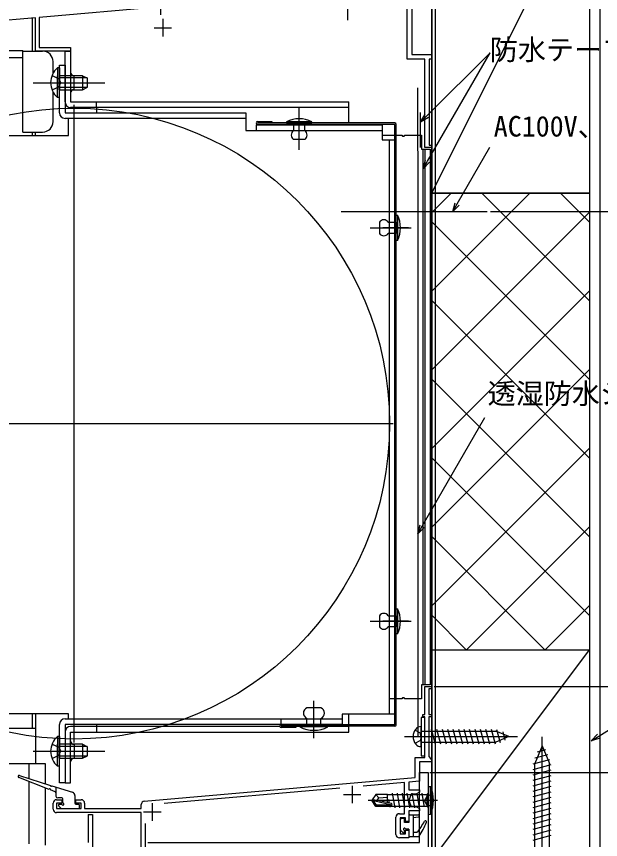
# Model space of a CAD drawing. Units: millimetres, scale not verified. Extents: x -538 to 512, y -790 to 792.
# Drawn here: x -275.8 to -109.2, y 312.4 to 547.3 of the extents above; entities that cross this region are included whole.
import ezdxf
from ezdxf.enums import TextEntityAlignment as Align

# ---------------------------------------------------------------- set-up
doc = ezdxf.new("R2010")
doc.units = ezdxf.units.MM
doc.header["$LTSCALE"] = 4
for name, color, linetype in [('0-2_YKK_11', 7, 'Continuous'), ('0-4_YKK_12', 2, 'Continuous'), ('0-5_YKK_13', 4, 'Continuous'), ('0-7_YKK_D', 6, 'Continuous'), ('0-9_YSS_K', 3, 'Continuous'), ('0-A_YSS_KE', 3, 'Continuous')]:
    doc.layers.add(name, color=color, linetype=linetype)
doc.styles.add('ＭＳ ゴシック', font='')
doc.styles.get('ＭＳ ゴシック').set_extended_font_data('MS Gothic')

msp = doc.modelspace()

# ---------------------------------------------------------------- linework, layer by layer
at = {"layer": '0-2_YKK_11'}
for p, q in [((-181.34, 551.154), (-181.34, 546.154)), ((-234.04, 546.554), (-234.04, 541.554)), ((-236.54, 544.054), (-231.54, 544.054)), ((-183.562, 327.008), (-233.687, 322.622)), ((-180.038, 327.754), (-180.038, 322.754)), ((-182.538, 325.254), (-177.538, 325.254)), ((-265.338, 321.054), (-265.338, 322.754)), ((-237.038, 322.754), (-237.038, 317.754)), ((-239.538, 320.254), (-234.538, 320.254)), ((-167.538, 313.854), (-167.538, 318.754))]:
    msp.add_line(p, q, dxfattribs=at)
for points in [[(-159.37, 556.546), (-163.04, 556.225), (-163.04, 536.354), (-157.34, 536.354), (-157.34, 535.054), (-158.04, 535.054), (-158.04, 510.554), (-157.34, 510.554), (-157.34, 509.854), (-159.34, 509.854), (-159.34, 535.054), (-164.34, 535.054), (-164.34, 556.111), (-180.74, 554.676), (-180.74, 552.354)], [(-234.64, 547.754), (-234.64, 549.961), (-269.34, 546.925), (-269.34, 538.354), (-260.34, 538.354), (-260.34, 537.354), (-270.34, 537.354), (-270.34, 546.837), (-283.627, 545.675)], [(-239.326, 323.334), (-162.038, 330.095), (-162.038, 335.754), (-159.338, 335.754), (-159.338, 347.354), (-159.838, 347.354), (-159.838, 348.054), (-159.338, 348.054), (-159.338, 356.054), (-157.338, 356.054), (-157.338, 355.354), (-158.138, 355.354), (-158.138, 348.054), (-157.338, 348.054), (-157.338, 347.354), (-158.138, 347.354), (-158.138, 336.054), (-157.638, 335.554), (-157.338, 335.254), (-157.338, 334.554), (-160.838, 334.554), (-160.838, 328.996), (-163.838, 328.733), (-163.838, 326.554), (-160.838, 326.554), (-160.838, 325.881), (-161.838, 325.304), (-163.221, 325.304), (-163.858, 323.554), (-163.221, 321.804), (-161.838, 321.804), (-160.838, 321.226), (-160.838, 320.554), (-163.838, 320.554), (-163.838, 317.554), (-164.838, 317.554), (-164.838, 318.554), (-166.338, 318.554), (-166.338, 314.054), (-164.838, 314.054)], [(-238.338, 311.554), (-160.838, 311.554), (-160.838, 331.554), (-158.338, 331.554), (-158.338, 301.554), (-108.338, 301.554), (-108.338, 297.478), (-108.526, 297.088), (-108.526, 296.619), (-108.338, 296.229), (-108.338, 292.754), (-109.338, 292.754), (-109.338, 290.054), (-108.338, 290.054), (-108.338, 273.554), (-95.43, 273.554), (-95.134, 273.804), (-94.838, 274.054), (-93.338, 274.054), (-93.338, 271.554), (-108.338, 271.554), (-108.338, 262.554), (-113.138, 262.554)], [(-166.538, 319.754), (-165.138, 319.754), (-165.138, 328.619), (-176.873, 327.593)], [(-264.338, 323.754), (-262.838, 323.754), (-262.838, 322.754), (-264.338, 322.754), (-264.338, 321.254), (-257.338, 321.254), (-257.338, 322.754), (-258.838, 322.754), (-258.838, 323.754), (-257.338, 323.754)], [(-256.338, 322.754), (-256.338, 321.254), (-240.238, 321.254), (-240.238, 322.337)], [(-240.238, 307.504), (-240.238, 320.054), (-264.338, 320.054)], [(-239.038, 316.981), (-239.038, 308.626), (-238.87, 308.357)], [(-164.838, 314.054), (-164.838, 315.054), (-163.838, 315.054), (-163.838, 312.854), (-166.538, 312.854)]]:
    msp.add_lwpolyline(points, dxfattribs=at)
for centre, start, end in [((-264.338, 322.754), 90.00001, 179.99999), ((-257.338, 322.754), 0.00001, 89.99999), ((-239.238, 322.337), 95.00001, 180.00002), ((-264.338, 321.054), 180.00001, 269.99999), ((-166.538, 318.754), 90.00001, 179.99999), ((-166.538, 313.854), 180.00001, 269.99999)]:
    msp.add_arc(centre, 1, start, end, dxfattribs=at)
at = {"layer": '0-4_YKK_12'}
for p, q in [((-157.34, 577.854), (-157.34, 301.551)), ((-269.14, 537.354), (-270.34, 537.354)), ((-259.342, 340.058), (-259.342, 522.058)), ((-183.143, 491.551), (-141.528, 491.551)), ((-350.342, 431.058), (-168.342, 431.058)), ((-278.741, 334.065), (-267.64, 334.065)), ((-272.14, 329.76), (-272.14, 334.065)), ((-267.64, 334.065), (-267.64, 328.34)), ((-272.14, 311.172), (-272.14, 328.913)), ((-267.64, 327.166), (-267.64, 310.779)), ((-255.34, 319.551), (-255.339, 311.558))]:
    msp.add_line(p, q, dxfattribs=at)
msp.add_lwpolyline([(-255.34, 319.551), (-254.14, 319.551), (-254.14, 310.345)], dxfattribs=at)
msp.add_circle((-259.342, 431.058), 90, dxfattribs=at)
at = {"layer": '0-5_YKK_13'}
for p, q in [((-271.342, 546.75), (-271.342, 537.355)), ((-270.342, 537.355), (-270.342, 546.331)), ((-284.442, 537.558), (-273.942, 537.558)), ((-283.642, 535.558), (-273.942, 535.558)), ((-273.942, 535.558), (-273.942, 537.558)), ((-273.942, 537.355), (-268.342, 537.355)), ((-273.942, 514.255), (-273.942, 535.558)), ((-260.342, 537.355), (-260.342, 522.855)), ((-265.342, 531.049), (-265.342, 534.355)), ((-264.051, 532.605), (-264.051, 526.355)), ((-263.542, 532.605), (-264.051, 532.605)), ((-264.051, 524.105), (-264.051, 530.355)), ((-256.942, 530.355), (-263.542, 530.355)), ((-263.542, 524.105), (-263.542, 530.355)), ((-255.633, 529.701), (-263.542, 529.701)), ((-259.342, 526.355), (-259.342, 530.355)), ((-256.942, 530.355), (-256.942, 526.355)), ((-256.942, 530.355), (-255.542, 529.655)), ((-255.542, 527.055), (-255.542, 529.655)), ((-271.042, 528.355), (-250.542, 528.355)), ((-255.633, 527.01), (-263.542, 527.01)), ((-256.942, 526.355), (-255.542, 527.055)), ((-265.342, 517.255), (-265.342, 525.662)), ((-263.542, 524.105), (-264.051, 524.105)), ((-260.342, 522.855), (-180.942, 522.855)), ((-252.942, 521.255), (-252.942, 522.855)), ((-180.942, 516.852), (-180.942, 522.855)), ((-180.942, 521.255), (-260.342, 521.255)), ((-252.942, 521.255), (-252.942, 519.755)), ((-195.142, 509.152), (-195.142, 521.052)), ((-195.142, 512.304), (-195.142, 521)), ((-210.342, 518.155), (-261.942, 518.155)), ((-207.042, 517.252), (-202.942, 517.252)), ((-167.842, 516.852), (-207.042, 516.852)), ((-202.942, 517.252), (-202.942, 516.852)), ((-198.742, 516.852), (-191.542, 516.852)), ((-193.542, 514.655), (-193.542, 516.852)), ((-191.542, 516.852), (-191.542, 517.152)), ((-167.842, 516.452), (-207.042, 516.452)), ((-196.742, 516.255), (-196.742, 514.655)), ((-167.842, 345.152), (-167.842, 516.452)), ((-167.442, 345.152), (-167.442, 516.452)), ((-273.942, 514.255), (-268.342, 514.255)), ((-271.342, 514.255), (-271.342, 513.255)), ((-270.342, 513.255), (-270.342, 514.255)), ((-193.542, 512.152), (-196.742, 512.152)), ((-171.442, 513.354), (-167.842, 513.354)), ((-169.442, 512.055), (-169.442, 348.155)), ((-167.442, 513.354), (-165.9, 513.354)), ((-164.984, 513.354), (-160.242, 513.354)), ((-160.242, 513.354), (-160.242, 509.354)), ((-160.242, 509.355), (-157.742, 509.355)), ((-159.342, 509.355), (-159.342, 356.554)), ((-172.242, 488.554), (-172.242, 485.354)), ((-169.742, 488.554), (-167.442, 488.554)), ((-167.442, 490.554), (-167.142, 490.554)), ((-167.442, 483.354), (-167.442, 490.554)), ((-167.442, 488.554), (-167.442, 485.354)), ((-167.142, 490.554), (-167.142, 483.354)), ((-174.912, 486.954), (-163.242, 486.954)), ((-163.961, 486.954), (-171.323, 486.954)), ((-167.442, 485.354), (-169.742, 485.354)), ((-167.142, 483.354), (-167.442, 483.354)), ((-167.142, 378.255), (-167.142, 371.055)), ((-167.142, 378.254), (-167.142, 371.054)), ((-172.242, 376.255), (-172.242, 373.055)), ((-172.242, 376.254), (-172.242, 373.054)), ((-174.912, 374.655), (-163.242, 374.655)), ((-174.912, 374.654), (-163.242, 374.654)), ((-163.961, 374.654), (-171.323, 374.654)), ((-167.142, 371.055), (-167.442, 371.055)), ((-167.142, 371.054), (-167.442, 371.054)), ((-160.242, 356.554), (-160.242, 352.554)), ((-167.842, 352.555), (-169.442, 352.554)), ((-165.9, 352.555), (-167.442, 352.555)), ((-160.242, 352.554), (-164.983, 352.555)), ((-190.942, 341.553), (-190.942, 351.953)), ((-190.942, 341.552), (-190.942, 351.952)), ((-271.342, 348.255), (-271.342, 344.058)), ((-270.342, 348.253), (-270.342, 334.053)), ((-188.942, 349.953), (-192.942, 349.953)), ((-188.942, 349.952), (-192.942, 349.952)), ((-190.942, 341.271), (-190.942, 348.633)), ((-180.942, 345.152), (-180.942, 348.157)), ((-261.942, 346.855), (-182.842, 346.855)), ((-200.342, 346.855), (-200.342, 345.255)), ((-192.942, 344.753), (-192.942, 346.953)), ((-192.942, 344.752), (-192.942, 346.952)), ((-188.942, 344.753), (-188.942, 346.953)), ((-188.942, 344.752), (-188.942, 346.952)), ((-270.344, 344.058), (-286.927, 344.058)), ((-200.631, 344.655), (-260.342, 344.655)), ((-260.342, 343.055), (-180.942, 343.055)), ((-167.842, 345.152), (-200.242, 345.152)), ((-167.842, 344.752), (-200.242, 344.752)), ((-196.142, 344.352), (-200.242, 344.352)), ((-199.142, 345.152), (-199.142, 344.752)), ((-196.142, 344.752), (-196.142, 344.352)), ((-194.942, 344.655), (-196.142, 344.655)), ((-186.942, 344.753), (-194.942, 344.753)), ((-194.942, 344.753), (-194.942, 344.553)), ((-186.942, 344.752), (-194.942, 344.752)), ((-194.942, 344.752), (-194.942, 344.552)), ((-186.942, 344.553), (-194.942, 344.553)), ((-186.942, 344.552), (-194.942, 344.552)), ((-186.942, 344.753), (-186.942, 344.553)), ((-186.942, 344.752), (-186.942, 344.552)), ((-180.942, 344.655), (-186.942, 344.655)), ((-180.942, 343.055), (-180.942, 344.752)), ((-162.091, 343.604), (-160.616, 342.868)), ((-160.338, 338.904), (-160.338, 344.604)), ((-160.338, 343.304), (-139.08, 343.304)), ((-157.482, 343.854), (-156.357, 339.654)), ((-155.929, 343.854), (-154.804, 339.654)), ((-154.377, 343.854), (-153.251, 339.654)), ((-152.824, 343.854), (-151.698, 339.654)), ((-151.271, 343.854), (-150.145, 339.654)), ((-149.718, 343.854), (-148.592, 339.654)), ((-148.165, 343.854), (-147.04, 339.654)), ((-146.612, 343.854), (-145.487, 339.654)), ((-145.059, 343.854), (-143.934, 339.654)), ((-143.506, 343.854), (-142.381, 339.654)), ((-141.953, 343.854), (-140.828, 339.654)), ((-140.4, 343.854), (-139.275, 339.654)), ((-135.338, 341.754), (-139.08, 343.304)), ((-138.832, 343.796), (-137.847, 340.119)), ((-137.085, 343.073), (-136.449, 340.698)), ((-264.051, 341.808), (-264.051, 335.558)), ((-263.542, 341.808), (-264.051, 341.808)), ((-165.138, 341.754), (-132.838, 341.754)), ((-162.091, 339.904), (-160.616, 340.639)), ((-160.338, 341.754), (-160.616, 342.868)), ((-160.338, 341.754), (-160.616, 340.639)), ((-135.338, 341.754), (-139.08, 340.204)), ((-135.338, 341.754), (-139.08, 340.204)), ((-125.838, 293.754), (-125.838, 341.654)), ((-264.051, 333.308), (-264.051, 339.558)), ((-256.942, 339.558), (-263.542, 339.558)), ((-263.542, 333.308), (-263.542, 339.558)), ((-255.633, 338.904), (-263.542, 338.904)), ((-259.342, 339.555), (-259.342, 335.555)), ((-256.942, 339.558), (-256.942, 335.558)), ((-256.942, 339.558), (-255.542, 338.858)), ((-255.542, 336.258), (-255.542, 338.858)), ((-160.338, 340.204), (-139.08, 340.204)), ((-125.838, 339.154), (-127.938, 334.084)), ((-125.838, 339.154), (-123.738, 334.084)), ((-271.042, 337.558), (-250.542, 337.558)), ((-255.633, 336.212), (-263.542, 336.212)), ((-256.942, 335.558), (-255.542, 336.258)), ((-127.881, 335.66), (-124.204, 336.645)), ((-127.157, 337.407), (-124.783, 338.043)), ((-128.438, 333.958), (-123.625, 335.247)), ((-128.438, 332.405), (-123.238, 333.798)), ((-127.938, 299.154), (-127.938, 334.084)), ((-123.738, 299.154), (-123.738, 334.084)), ((-263.542, 333.308), (-264.051, 333.308)), ((-128.438, 330.852), (-123.238, 332.245)), ((-266.436, 326.695), (-275.143, 330.074)), ((-274.944, 330.64), (-266.075, 327.843)), ((-270.342, 329.188), (-270.342, 329.19)), ((-128.438, 329.299), (-123.238, 330.692)), ((-128.438, 327.746), (-123.238, 329.139)), ((-264.726, 326.031), (-266.063, 326.55)), ((-265.693, 327.722), (-259.833, 325.874)), ((-264.534, 327.357), (-264.534, 324.754)), ((-158.338, 327.554), (-158.338, 319.554)), ((-158.338, 327.554), (-157.686, 327.475)), ((-157.686, 319.632), (-157.686, 327.475)), ((-128.438, 326.193), (-123.238, 327.587)), ((-262.834, 324.254), (-264.034, 324.254)), ((-259.134, 324.921), (-259.134, 322.754)), ((-173.293, 325.254), (-174.338, 323.704)), ((-169.938, 325.254), (-173.293, 325.254)), ((-172.438, 324.254), (-173.293, 325.254)), ((-172.939, 323.554), (-172.438, 324.254)), ((-172.438, 324.254), (-169.938, 324.504)), ((-169.938, 323.009), (-169.938, 325.254)), ((-169.938, 325.234), (-159.882, 325.229)), ((-168.588, 325.654), (-167.888, 321.454)), ((-167.188, 325.654), (-166.488, 321.454)), ((-165.788, 325.654), (-165.088, 321.454)), ((-164.388, 325.654), (-163.688, 321.454)), ((-162.988, 325.654), (-162.288, 321.454)), ((-161.588, 325.654), (-160.888, 321.454)), ((-160.188, 325.654), (-159.588, 322.054)), ((-159.882, 325.229), (-158.738, 325.229)), ((-128.438, 324.64), (-123.238, 326.034)), ((-128.438, 323.087), (-123.238, 324.481)), ((-263.746, 321.942), (-263.146, 321.342)), ((-263.534, 322.454), (-262.834, 322.454)), ((-262.534, 322.754), (-262.534, 323.954)), ((-258.834, 322.454), (-258.134, 322.454)), ((-257.834, 321.554), (-257.834, 322.154)), ((-155.683, 323.554), (-175.484, 323.554)), ((-174.338, 323.704), (-174.338, 323.404)), ((-172.832, 323.554), (-174.338, 323.704)), ((-172.832, 323.554), (-174.338, 323.554)), ((-173.293, 321.854), (-174.338, 323.404)), ((-173.977, 323.404), (-174.338, 323.404)), ((-168.729, 322.211), (-173.977, 323.404)), ((-173.133, 322.154), (-173.977, 323.404)), ((-173.293, 321.854), (-173.133, 322.154)), ((-169.938, 321.854), (-173.293, 321.854)), ((-168.887, 322.154), (-173.133, 322.154)), ((-168.832, 322.644), (-172.832, 323.554)), ((-169.938, 321.854), (-169.938, 322.154)), ((-169.938, 321.874), (-160.543, 321.879)), ((-169.655, 323.854), (-169.478, 322.791)), ((-169.372, 322.154), (-169.288, 321.654)), ((-160.543, 321.879), (-158.738, 321.879)), ((-158.742, 322.409), (-159.35, 323.554)), ((-157.027, 321.554), (-158.742, 322.409)), ((-158.338, 321.479), (-158.738, 321.879)), ((-128.438, 321.534), (-123.238, 322.928)), ((-262.934, 321.254), (-258.134, 321.254)), ((-163.538, 319.454), (-161.138, 319.454)), ((-162.638, 319.454), (-162.638, 313.254)), ((-158.338, 319.554), (-157.686, 319.632)), ((-128.438, 319.982), (-123.238, 321.375)), ((-128.438, 318.429), (-123.238, 319.822)), ((-166.238, 315.195), (-166.238, 318.054)), ((-165.438, 318.354), (-165.938, 318.354)), ((-165.138, 317.254), (-165.138, 318.054)), ((-163.838, 317.254), (-165.138, 317.254)), ((-163.838, 319.154), (-163.838, 317.254)), ((-162.638, 318.654), (-161.099, 318.856)), ((-128.438, 316.876), (-123.238, 318.269)), ((-165.48, 314.312), (-166.151, 314.983)), ((-165.138, 314.454), (-165.138, 314.893)), ((-163.838, 315.354), (-164.677, 315.354)), ((-163.838, 315.354), (-163.838, 313.554)), ((-128.438, 315.323), (-123.238, 316.716)), ((-128.438, 313.77), (-123.238, 315.163)), ((-163.538, 313.254), (-161.189, 313.254)), ((-162.638, 314.454), (-161.538, 314.454)), ((-128.438, 312.217), (-123.238, 313.61))]:
    msp.add_line(p, q, dxfattribs=at)
for points in [[(-261.942, 522.855), (-261.942, 537.355), (-260.342, 537.355)], [(-263.542, 519.755), (-263.542, 533.355), (-261.942, 533.355), (-261.942, 519.755), (-210.342, 519.755), (-210.342, 514.755), (-171.442, 514.755)], [(-263.542, 532.605), (-263.542, 526.355), (-256.942, 526.355)], [(-265.638, 530.43), (-263.731, 529.5), (-263.122, 528.355)], [(-265.638, 526.28), (-263.731, 527.21), (-263.122, 528.355)], [(-312.764, 520.755), (-278.942, 520.755), (-278.942, 513.255), (-260.942, 513.255), (-260.942, 518.155)], [(-191.542, 517.152), (-198.742, 517.152), (-198.742, 516.852)], [(-193.542, 516.852), (-196.742, 516.852), (-196.742, 516.255)], [(-171.442, 516.355), (-171.442, 512.055), (-167.842, 512.055), (-167.842, 348.155), (-182.842, 348.155), (-182.842, 345.255), (-261.942, 345.255), (-261.942, 328.555), (-263.542, 328.555), (-263.542, 345.255)], [(-207.342, 514.755), (-207.342, 516.355), (-171.442, 516.355)], [(-157.742, 509.355), (-157.742, 356.554), (-160.242, 356.554)], [(-167.442, 371.055), (-167.442, 378.255), (-167.142, 378.255)], [(-167.442, 371.054), (-167.442, 378.254), (-167.142, 378.254)], [(-169.742, 376.255), (-167.442, 376.255), (-167.442, 373.055), (-169.742, 373.055)], [(-169.742, 376.254), (-167.442, 376.254), (-167.442, 373.054), (-169.742, 373.054)], [(-260.942, 346.855), (-260.942, 348.255), (-293.413, 348.255)], [(-261.942, 343.055), (-261.942, 328.555), (-260.342, 328.555), (-260.342, 343.055)], [(-252.942, 345.257), (-252.942, 344.655), (-252.942, 343.055)], [(-263.542, 341.808), (-263.542, 335.558), (-256.942, 335.558)], [(-265.638, 339.633), (-263.731, 338.703), (-263.122, 337.558)], [(-265.638, 335.483), (-263.731, 336.413), (-263.122, 337.558)], [(-157.027, 325.554), (-158.742, 324.699), (-159.35, 323.554)], [(-158.338, 325.629), (-158.738, 325.229), (-158.738, 321.879)]]:
    msp.add_lwpolyline(points, dxfattribs=at)
msp.add_lwpolyline([(-160.338, 336.254), (-159.338, 336.254), (-159.338, 347.254), (-160.338, 347.254)], close=True, dxfattribs=at)
for centre, radius, start, end in [((-268.342, 534.355), 3, 0, 90), ((-260.511, 528.355), 5.531, 129.79413, 230.20587), ((-259.342, 531.355), 1, 180, 270), ((-259.342, 525.355), 1, 90, 180), ((-260.342, 522.855), 1.6, 180, 270), ((-261.942, 519.755), 1.6, 180, 270), ((-268.342, 517.255), 3, 270, 0), ((-207.042, 516.852), 0.4, 90, 270), ((-195.142, 510.402), 7.65, 61.92751, 118.07248), ((-167.842, 516.452), 0.4, 0, 90), ((-195.915, 513.404), 1.5, 123.44139, 236.5586), ((-194.369, 513.404), 1.5, 303.44139, 56.5586), ((-165.442, 513.554), 0.5, 203.57605, 336.42182), ((-170.992, 487.725), 1.5, 33.55731, 146.44269), ((-173.892, 486.954), 7.65, 331.92751, 28.07249), ((-170.992, 486.184), 1.5, 213.55731, 326.44269), ((-173.892, 374.655), 7.65, 331.92751, 28.07249), ((-173.892, 374.654), 7.65, 331.92751, 28.07249), ((-170.992, 375.426), 1.5, 33.55731, 146.44269), ((-170.992, 375.425), 1.5, 33.55731, 146.44269), ((-170.992, 373.885), 1.5, 213.55731, 326.44269), ((-170.992, 373.884), 1.5, 213.55731, 326.44269), ((-165.442, 352.355), 0.5, 23.52645, 156.46939), ((-192.317, 348.453), 1.625, 112.61987, 247.38013), ((-192.317, 348.452), 1.625, 112.61987, 247.38013), ((-189.567, 348.453), 1.625, 292.61987, 67.38013), ((-189.567, 348.452), 1.625, 292.61987, 67.38013), ((-261.942, 345.255), 1.6, 90, 180), ((-260.342, 343.055), 1.6, 90, 180), ((-200.242, 344.752), 0.4, 90, 270), ((-190.942, 352.053), 8.5, 241.92751, 298.07249), ((-190.942, 352.052), 8.5, 241.92751, 298.07249), ((-167.842, 345.152), 0.4, 270, 0), ((-159.238, 341.754), 3.4, 140.65667, 219.34333), ((-160.398, 342.705), 1.9, 88.18911, 140.65667), ((-260.511, 337.558), 5.531, 129.79413, 230.20587), ((-259.342, 340.555), 1, 180, 270), ((-160.398, 340.803), 1.9, 219.34333, 271.81089), ((-259.342, 334.555), 1, 90, 180), ((-275.034, 330.354), 0.3, 72.4957, 248.78837), ((-266.25, 326.623), 0.2, 338.78837, 158.78837), ((-265.884, 327.782), 0.2, 162.4957, 342.4957), ((-166.338, 323.554), 9.5, 335.61796, 24.38204), ((-264.834, 325.751), 0.3, 0, 68.78837), ((-264.034, 324.754), 0.5, 180, 270), ((-262.834, 323.954), 0.3, 0, 90), ((-260.134, 324.921), 1, 0, 72.4957), ((-263.534, 322.154), 0.3, 90, 225), ((-262.534, 322.454), 0.3, 180, 90), ((-258.834, 322.754), 0.3, 180, 270), ((-258.134, 322.154), 0.3, 0, 90), ((-168.887, 322.402), 0.248, 270, 77.19096), ((-262.934, 321.554), 0.3, 225, 270), ((-258.134, 321.554), 0.3, 270, 0), ((-163.538, 319.154), 0.3, 90, 180), ((-161.138, 319.154), 0.3, 277.49753, 90), ((-165.938, 318.054), 0.3, 90, 180), ((-165.438, 318.054), 0.3, 0, 90), ((-172.776, 324.389), 15, 318.5204, 333.04519), ((-173.028, 322.268), 15, 323.64376, 340.88303), ((-159.138, 317.454), 0.3, 340.88303, 153.04519), ((-165.938, 315.195), 0.3, 180, 225), ((-165.138, 315.354), 0.25, 33.05573, 236.94427), ((-165.438, 314.893), 0.3, 0, 56.94427), ((-164.677, 315.654), 0.3, 213.05573, 270), ((-165.338, 314.454), 0.2, 225, 0), ((-163.538, 313.554), 0.3, 180, 270), ((-161.189, 313.554), 0.3, 270, 323.64376)]:
    msp.add_arc(centre, radius, start, end, dxfattribs=at)
at = {"layer": '0-7_YKK_D'}
for p, q in [((-140.529, 491.551), (100.662, 491.551)), ((-156.638, 356.054), (80.662, 356.054)), ((-157.838, 331.554), (60.662, 331.554))]:
    msp.add_line(p, q, dxfattribs=at)
for points in [[(-160.54, 517.055), (-158.737, 518.858), (-140.698, 536.897)], [(-159.812, 503.79), (-158.537, 505.998), (-140.698, 536.897)], [(-158.254, 518.375), (-160.54, 517.055), (-159.22, 519.341)], [(-151.338, 491.551), (-150.063, 493.759), (-140.716, 509.95)], [(-157.945, 505.657), (-159.812, 503.79), (-159.129, 506.34)], [(-149.472, 493.418), (-151.338, 491.551), (-150.655, 494.101)], [(-161.34, 399.6), (-160.065, 401.808), (-142.174, 432.797)], [(-111.825, 340.531), (-109.662, 341.881), (27.14, 427.285)], [(-159.474, 401.466), (-161.34, 399.6), (-160.657, 402.15)], [(-109.3, 341.302), (-111.825, 340.531), (-110.024, 342.461)]]:
    msp.add_lwpolyline(points, dxfattribs=at)
at = {"layer": '0-9_YSS_K'}
for p, q in [((-112.338, 641.856), (-112.338, 306.554)), ((-109.338, 641.856), (-109.338, 306.554)), ((-157.338, 496.856), (-112.338, 586.856)), ((-157.338, 491.351), (-151.833, 496.856)), ((-157.338, 468.9), (-129.383, 496.856)), ((-112.338, 466.113), (-143.082, 496.856)), ((-112.338, 488.563), (-120.631, 496.856)), ((-157.338, 446.45), (-112.338, 491.45)), ((-112.338, 443.662), (-157.338, 488.662)), ((-157.338, 423.999), (-112.338, 468.999)), ((-112.338, 421.211), (-157.338, 466.211)), ((-157.338, 401.548), (-112.338, 446.548)), ((-112.338, 398.761), (-157.338, 443.761)), ((-157.338, 379.098), (-112.338, 424.098)), ((-112.338, 376.31), (-157.338, 421.31)), ((-147.433, 366.553), (-112.338, 401.647)), ((-125.033, 366.554), (-157.338, 398.86)), ((-124.981, 366.554), (-112.338, 379.197)), ((-147.482, 366.553), (-157.338, 376.409)), ((-157.341, 306.554), (-112.338, 366.554))]:
    msp.add_line(p, q, dxfattribs=at)
for points in [[(-157.338, 496.856), (-157.338, 586.856), (-112.338, 586.856), (-112.338, 496.856)], [(-157.338, 306.554), (-157.338, 366.554), (-112.338, 366.554), (-112.338, 306.554)]]:
    msp.add_lwpolyline(points, close=True, dxfattribs=at)
at = {"layer": '0-A_YSS_KE'}
for p, q in [((-161.34, 508.865), (-161.34, 526.868)), ((-160.54, 509.851), (-160.54, 519.851)), ((-159.812, 356.553), (-159.812, 509.354)), ((-157.338, 366.552), (-157.338, 496.856)), ((-157.338, 366.552), (-112.338, 366.555))]:
    msp.add_line(p, q, dxfattribs=at)
for points in [[(-156.338, 587.856), (-156.338, 307.554), (-108.338, 307.554)], [(-161.34, 508.854), (-161.34, 357.052), (-161.34, 341.855)], [(-157.338, 496.856), (-112.338, 496.856), (-112.338, 366.555)]]:
    msp.add_lwpolyline(points, dxfattribs=at)

# ---------------------------------------------------------------- texts
at = {"layer": '0-7_YKK_D', "style": 'ＭＳ ゴシック'}
for s, p in [('防水テープ', (-140.749, 533.079)), ('AC100V、アース', (-139.645, 511.224)), ('透湿防水シート（同梱包）', (-141.388, 434.946))]:
    msp.add_text(s, height=5.865, dxfattribs=at).set_placement(p, align=Align.BOTTOM_LEFT)

doc.saveas('drawing.dxf')
